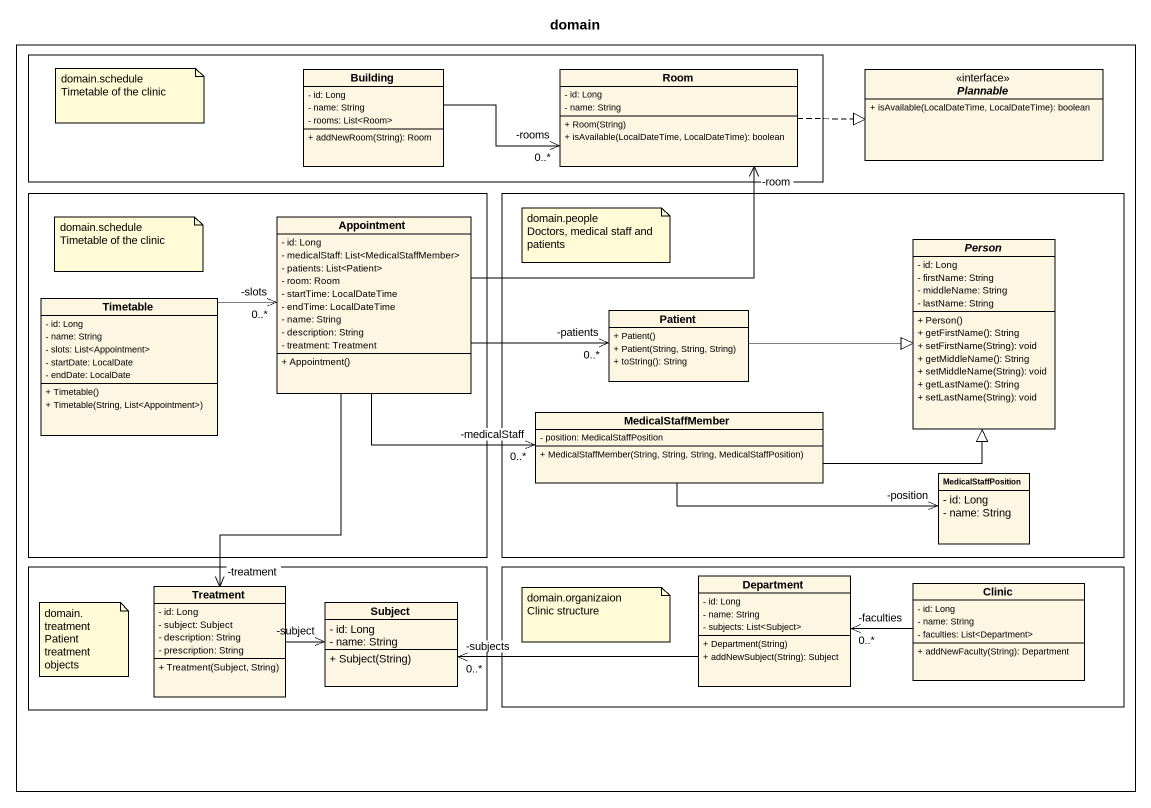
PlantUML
@startuml
title domain
hide circle
hide empty members
skinparam classAttributeIconSize 0
rectangle " " as rectangle1 {
  rectangle " " as rectangle2 {
    class Building {
      - id: Long
      - name: String
      - rooms: List<Room>
      + addNewRoom(String): Room
    }
    class Room {
      - id: Long
      - name: String
      + Room(String)
      + isAvailable(LocalDateTime, LocalDateTime): boolean
    }
  }
  interface Plannable {
    + isAvailable(LocalDateTime, LocalDateTime): boolean
  }
  rectangle " " as rectangle3 {
    class Appointment {
      - id: Long
      - medicalStaff: List<MedicalStaffMember>
      - patients: List<Patient>
      - room: Room
      - startTime: LocalDateTime
      - endTime: LocalDateTime
      - name: String
      - description: String
      - treatment: Treatment
      + Appointment()
    }
    class Timetable {
      - id: Long
      - name: String
      - slots: List<Appointment>
      - startDate: LocalDate
      - endDate: LocalDate
      + Timetable()
      + Timetable(String, List<Appointment>)
    }
  }
  rectangle " " as rectangle4 {
    abstract class "Person" as Person_ {
      - id: Long
      - firstName: String
      - middleName: String
      - lastName: String
      + Person()
      + getFirstName(): String
      + setFirstName(String): void
      + getMiddleName(): String
      + setMiddleName(String): void
      + getLastName(): String
      + setLastName(String): void
    }
    class Patient {
      + Patient()
      + Patient(String, String, String)
      + toString(): String
    }
    class MedicalStaffMember {
      - position: MedicalStaffPosition
      + MedicalStaffMember(String, String, String, MedicalStaffPosition)
    }
    class MedicalStaffPosition {
      - id: Long
      - name: String
    }
  }
  rectangle " " as rectangle5 {
    class Treatment {
      - id: Long
      - subject: Subject
      - description: String
      - prescription: String
      + Treatment(Subject, String)
    }
    class Subject {
      - id: Long
      - name: String
      + Subject(String)
    }
  }
  rectangle " " as rectangle6 {
    class Department {
      - id: Long
      - name: String
      - subjects: List<Subject>
      + Department(String)
      + addNewSubject(String): Subject
    }
    class Clinic {
      - id: Long
      - name: String
      - faculties: List<Department>
      + addNewFaculty(String): Department
    }
  }
}
Building -right-> "-rooms\n0..*" Room
Room .right.|> Plannable
Appointment -up-> "-room" Room
Appointment -right-> "-patients\n0..*" Patient
Appointment -right-> "-medicalStaff\n0..*" MedicalStaffMember
Appointment --> "-treatment" Treatment
Timetable -right-> "-slots\n0..*" Appointment
Patient -right-|> Person_
MedicalStaffMember -right-|> Person_
MedicalStaffMember -right-> "-position" MedicalStaffPosition
Treatment -right-> "-subject" Subject
Department -left-> "-subjects\n0..*" Subject
Clinic -left-> "-faculties\n0..*" Department
note as N1
  domain.schedule
  Timetable of the clinic
end note
note as N2
  domain.schedule
  Timetable of the clinic
end note
note as N3
  domain.people
  Doctors, medical staff and patients
end note
note as N4
  domain.organizaion
  Clinic structure
end note
note as N5
  domain.treatment
  Patient treatment objects
end note
@enduml
